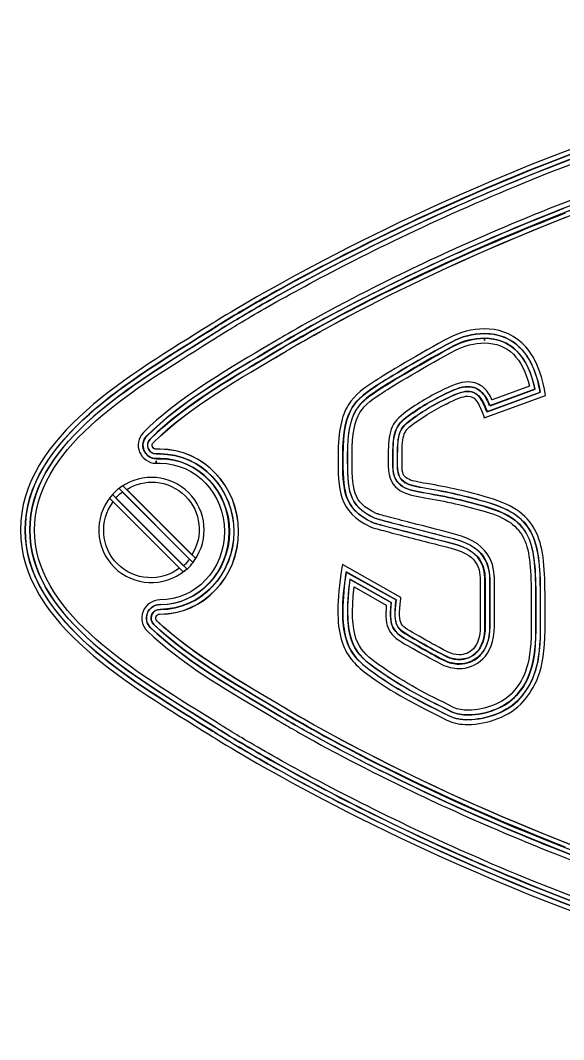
# Model space of a CAD drawing. Extents: x 0 to 134, y 0 to 57.
# Drawn here: x -0.1 to 30.4, y -0.1 to 57.1 of the extents above; entities that cross this region are included whole.
import ezdxf

# ---------------------------------------------------------------- set-up
doc = ezdxf.new("R2010")
doc.units = 0
doc.layers.get('0').update_dxf_attribs({"linetype": 'CONTINUOUS'})

msp = doc.modelspace()

# ---------------------------------------------------------------- linework, layer by layer
at = {"color": 7}
for points in [[(27.664979, 48.07444), (27.664979, 48.073911)], [(30.163014, 46.475093), (30.163544, 46.475093)], [(10.648446, 39.777272), (9.821623, 39.248622)], [(10.795715, 39.551446), (10.798308, 39.55351), (9.9596, 39.024343)], [(9.962699, 39.024863), (9.963229, 39.025393), (10.792635, 39.555076), (10.793165, 39.555605)], [(10.653613, 39.765903), (10.654645, 39.766433), (10.655174, 39.766962)], [(25.929167, 39.515273), (25.928135, 39.515273), (25.9271, 39.515273)], [(25.929167, 39.779856), (25.928638, 39.779856), (25.927616, 39.779856)], [(25.929178, 39.515273), (25.930739, 39.515273)], [(10.100159, 38.799554), (10.100688, 38.800083), (10.940947, 39.330283), (10.942508, 39.331315)], [(14.249768, 39.119948), (13.487024, 38.668813)], [(25.92918, 39.250702), (25.92918, 39.11841), (25.928648, 39.250689)], [(14.382068, 38.892572), (13.619324, 38.441437)], [(13.621378, 38.44096), (13.621908, 38.44096), (14.387752, 38.894162), (14.388784, 38.895194)], [(13.754199, 38.213544), (14.520044, 38.666746), (14.521076, 38.667778)], [(14.656922, 38.4414), (14.657452, 38.44193), (14.658483, 38.442459)], [(14.656986, 38.446604), (14.657516, 38.447133), (14.658547, 38.447662)], [(24.190253, 38.820741), (24.190253, 38.820212), (24.189724, 38.820212)], [(24.200063, 38.805777), (24.200063, 38.806307)], [(19.984838, 36.66377), (19.98587, 36.664299), (19.986399, 36.664828)], [(19.994128, 36.671002), (19.993599, 36.671002)], [(20.126406, 36.464801), (20.125877, 36.464271)], [(20.270122, 36.24263), (20.271154, 36.243159)], [(25.867695, 34.906301), (25.911103, 34.778144), (29.354822, 36.042149), (29.338285, 36.149636)], [(26.041301, 35.246837), (26.088844, 35.126947), (29.077808, 36.220421), (29.056615, 36.331008)], [(29.046827, 36.211082), (26.057841, 35.113991)], [(26.192727, 35.573924), (26.24337, 35.462303), (28.774483, 36.388344), (28.749162, 36.501516)], [(28.764132, 36.387298), (26.222686, 35.457123)], [(28.453585, 36.55318), (26.362239, 35.787852)], [(23.547917, 36.031248), (23.548446, 36.031777), (23.549478, 36.031777)], [(23.664189, 35.795616), (23.66522, 35.796145), (23.666252, 35.796674)], [(23.770138, 35.554815), (23.77117, 35.555345), (23.771699, 35.555874)], [(21.246765, 34.902118), (21.245733, 34.901589), (21.244701, 34.901059)], [(21.407996, 34.695904), (21.407466, 34.695375), (21.406434, 34.694846)], [(21.561991, 34.487156), (21.56096, 34.486124), (21.559928, 34.485595)], [(6.780981, 33.960573), (6.780452, 33.960044), (6.779923, 33.959515)], [(21.724255, 34.277879), (21.724785, 34.278408)], [(7.151494, 33.59057), (7.150964, 33.590041)], [(7.151501, 33.584885), (7.150972, 33.584885)], [(7.164396, 33.583892), (7.164925, 33.584421), (7.165455, 33.58495)], [(7.485311, 32.75805), (7.486343, 32.75805), (7.487904, 32.75805), (7.509092, 32.75805), (7.715281, 32.75805)], [(7.7152, 33.022597), (7.509011, 33.022597), (7.48989, 33.022597)], [(7.728715, 32.752935), (7.535446, 32.752935), (7.501339, 32.752935), (7.50081, 32.752935)], [(7.715236, 33.017442), (7.505947, 33.017442), (7.503354, 33.017442)], [(7.514258, 32.752895), (7.715279, 32.752895)], [(7.485823, 32.228871), (7.487887, 32.361163), (7.487887, 32.228871), (7.535429, 32.228871), (7.715263, 32.228871)], [(7.715279, 32.493519), (7.535445, 32.493519), (7.48997, 32.493519)], [(7.500834, 32.488312), (7.535457, 32.488312), (7.728727, 32.488312)], [(20.523815, 32.336875), (20.523815, 32.072808)], [(20.783217, 32.33685), (20.783217, 32.072783)], [(20.788395, 32.072833), (20.788395, 32.337416)], [(21.047811, 32.072833), (21.047811, 32.337416), (21.047811, 32.337945)], [(21.301542, 32.077484), (21.301542, 32.078013)], [(5.627563, 30.965924), (5.53713, 30.903912)], [(5.627563, 30.965924), (5.53713, 30.903912)], [(9.654682, 26.794075), (9.712559, 26.883994), (9.637112, 26.95944), (5.627563, 30.965924)], [(9.654682, 26.794075), (9.712559, 26.883994), (9.637112, 26.95944), (5.627563, 30.965924)], [(4.955228, 30.356634), (4.87668, 30.263617), (9.011311, 26.128468), (9.102779, 26.19513)], [(4.955228, 30.356634), (4.87668, 30.263617), (9.011311, 26.128468), (9.102779, 26.19513)], [(5.038969, 30.474997), (4.946468, 30.363377)], [(9.10177, 26.20859), (9.213391, 26.301091), (5.038969, 30.474997)], [(5.138188, 30.577317), (5.137659, 30.576788), (5.137129, 30.576259)], [(5.138188, 30.577317), (5.137659, 30.576788), (5.137129, 30.576259)], [(5.323189, 30.388182), (5.323719, 30.388711)], [(5.323189, 30.388182), (5.323719, 30.388711)], [(5.536096, 30.903395), (5.406905, 30.812445), (9.56169, 26.660761), (9.652124, 26.789952)], [(5.602759, 30.617108), (9.367904, 26.854547)], [(5.602759, 30.617108), (9.367904, 26.854547)], [(9.504845, 27.091741), (5.83737, 30.756118)], [(9.322428, 30.576283), (9.321899, 30.576283)], [(22.618247, 30.561248), (22.618776, 30.561248)], [(22.622894, 30.55768), (22.621875, 30.55768)], [(5.077209, 30.063136), (8.80153, 26.338816)], [(9.034074, 26.479892), (5.234306, 30.27966)], [(9.034074, 26.479892), (5.234306, 30.27966)], [(22.57847, 30.296691), (22.578999, 30.296691), (22.579528, 30.296691)], [(26.117808, 30.024866), (26.117279, 30.024866)], [(19.643233, 28.908169), (19.646334, 28.906581), (19.649951, 28.905523)], [(19.64482, 28.900419), (19.644291, 28.900419)], [(19.740887, 29.16756), (19.747605, 29.164464), (19.754839, 29.161819)], [(24.253354, 28.258621), (24.252825, 28.258621)], [(24.117944, 27.724264), (24.117415, 27.724264)], [(24.18661, 28.0022), (24.187139, 28.0022)], [(24.194391, 27.986282), (24.193862, 27.986282)], [(9.325504, 26.375999), (9.329121, 26.379624), (9.332738, 26.383249)], [(9.325504, 26.375999), (9.329121, 26.379624), (9.332738, 26.383249)], [(21.231756, 24.611247), (21.242609, 24.699099), (17.953921, 26.548082), (17.924465, 26.359979)], [(20.959396, 24.472765), (20.969215, 24.55958), (18.165252, 26.136746), (18.13838, 25.945026)], [(18.167378, 26.12436), (20.963073, 24.552881)], [(20.681929, 24.332165), (20.689682, 24.417429), (18.376128, 25.718126), (18.352358, 25.521755)], [(18.385959, 25.709386), (20.691762, 24.412306)], [(18.604049, 25.286723), (20.416858, 24.267665)], [(25.693511, 25.341952), (25.693511, 23.069224)], [(25.958142, 23.069251), (25.958142, 25.341979)], [(25.971529, 25.431835), (25.971529, 25.347083), (25.971529, 23.074355)], [(26.228358, 25.447317), (26.228358, 25.363085), (26.228358, 23.087255)], [(26.236127, 23.074438), (26.236127, 25.347166), (26.236127, 25.431917)], [(26.49301, 23.087361), (26.49301, 25.36319), (26.49301, 25.447423)], [(28.55384, 24.6221), (28.55384, 22.854766)], [(28.818381, 22.85466), (28.818381, 24.622125)], [(29.066964, 24.627281), (29.066964, 22.859947)], [(29.331541, 22.859859), (29.331541, 24.627193)], [(7.736996, 24.287263), (7.715808, 24.291396), (7.702888, 24.291396)], [(28.810645, 24.606055), (28.810645, 22.838723)], [(29.075249, 22.838743), (29.075249, 24.606075)], [(7.001615, 23.813415), (7.002144, 23.813415), (7.002144, 23.813945)], [(7.239845, 23.715755), (7.240374, 23.715755), (7.240374, 23.716284)], [(7.696677, 24.02531), (7.71528, 24.021685), (7.728715, 24.021685)], [(7.703831, 23.76218), (7.706932, 23.76218), (7.710033, 23.76218)], [(7.709034, 23.757026), (7.712135, 23.757026), (7.715236, 23.757026)], [(7.710113, 24.0268), (7.716315, 24.0268)], [(7.715279, 24.021645), (7.721481, 24.021116)], [(7.184574, 22.992768), (7.184045, 22.993297), (7.183516, 22.993826)], [(7.353547, 23.185507), (7.354076, 23.184978), (7.354605, 23.184449)], [(7.359242, 23.183464), (7.358713, 23.183993), (7.358184, 23.184522)], [(7.358712, 23.180339), (7.359241, 23.17981), (7.35977, 23.179281)], [(22.153133, 22.281639), (22.152603, 22.282169), (22.129349, 22.294577), (21.864766, 22.450642), (21.863734, 22.4517)], [(22.259612, 22.519385), (22.259083, 22.519385)], [(21.607483, 21.993383), (21.901006, 21.822851), (21.921159, 21.822851)], [(21.734075, 22.220709), (21.997625, 22.065163), (22.022946, 22.05122), (22.021914, 22.052278)], [(22.020864, 22.06976), (21.990375, 22.087329), (21.972288, 22.087329), (21.737677, 22.223237), (21.736645, 22.223766)], [(22.126826, 22.290487), (22.127356, 22.290487)], [(23.78302, 21.392803), (23.78249, 21.392803)], [(24.502404, 21.211484), (24.502934, 21.211484)], [(24.516321, 21.217104), (24.515791, 21.217104)], [(19.457222, 20.639929), (19.457222, 20.640458)], [(19.460263, 20.645607), (19.460792, 20.644548), (19.461824, 20.644019)], [(19.618956, 20.85693), (19.617924, 20.85746)], [(19.621531, 20.860024), (19.622563, 20.858966), (19.623594, 20.858437)], [(19.780201, 21.07144), (19.779169, 21.071969)], [(23.543282, 20.93505), (23.543811, 20.93505), (23.543811, 20.93452)], [(23.664173, 21.170576), (23.663141, 21.171106)], [(24.507577, 20.703526), (24.508106, 20.703526), (24.508635, 20.703526)], [(27.921782, 19.011535), (27.92284, 19.012593), (27.923899, 19.013652)], [(13.627075, 18.520677), (13.627604, 18.520677), (14.386731, 18.071092)], [(14.386721, 18.06852), (14.38569, 18.069049), (13.637932, 18.512951)], [(14.523661, 18.297446), (14.522629, 18.297975), (13.762469, 18.748592)], [(14.658468, 18.524735), (14.657939, 18.525264), (14.656907, 18.525793)], [(14.663659, 18.519593), (14.66313, 18.520122), (14.662098, 18.520652)], [(23.345825, 18.35372), (23.95354, 18.044179), (23.956133, 18.04312)], [(24.065709, 18.283937), (23.460578, 18.591928), (23.458514, 18.592986)], [(23.472972, 18.591392), (24.076036, 18.28185), (24.079653, 18.280263)], [(24.186143, 18.523248), (24.185614, 18.523248), (23.587717, 18.830207), (23.585654, 18.831266)], [(25.016589, 18.364601), (25.013996, 18.364601), (25.011932, 18.364601)], [(9.960632, 17.945529), (10.790039, 17.432898), (10.7916, 17.43184)], [(10.793106, 17.424077), (9.962666, 17.939808)], [(10.93985, 17.650928), (10.935199, 17.654024), (10.100108, 18.170271), (10.099578, 18.170271)], [(13.503036, 18.285536), (14.252345, 17.840602), (14.252345, 17.840073)], [(23.815579, 17.805462), (23.818172, 17.803875), (23.820765, 17.802287)], [(25.000545, 17.827696), (24.998481, 17.827696), (24.996417, 17.827696)], [(25.013449, 18.097384), (25.011385, 18.097384), (25.009321, 18.097384)], [(9.823173, 17.715053), (10.659814, 17.195705), (10.662915, 17.194117)], [(10.655156, 17.200305), (10.654626, 17.200834), (10.653594, 17.201892)], [(10.513053, 16.977114), (10.511492, 16.978701)]]:
    msp.add_lwpolyline(points, dxfattribs=at)
for points in [[(25.929167, 39.515273)], [(25.929167, 39.250689)], [(25.929167, 38.986106)], [(7.465694, 31.164878)], [(7.488419, 31.427911)], [(5.602784, 30.617132)], [(5.602784, 30.617132)], [(5.077209, 30.063136)]]:
    msp.add_lwpolyline(points, close=True, dxfattribs=at)
for points in [[(67.008314, 57.099212), (36.837406, 57.095072), (10.511503, 39.989146), (10.511503, 39.989146)], [(10.655174, 39.766962), (10.655174, 39.766962), (36.940453, 56.833004), (67.013492, 56.835171)], [(67.005729, 56.835146), (51.472153, 56.835146), (36.98525, 52.196408), (27.56421, 48.31887)], [(67.005721, 56.570563), (51.511809, 56.570563), (37.054121, 51.939612), (27.651535, 48.062038)], [(27.664979, 48.073911), (37.066397, 51.943386), (51.524847, 56.570563), (67.005729, 56.570563)], [(27.75231, 47.817608), (37.135141, 51.687035), (51.564559, 56.305979), (67.005729, 56.305979)], [(67.005721, 54.321604), (52.449754, 54.321604), (38.884048, 50.188759), (30.066374, 46.721551)], [(30.163544, 46.475093), (38.961817, 49.934638), (52.499863, 54.057021), (67.005729, 54.057021)], [(67.005721, 53.797605), (38.986346, 53.797605), (14.519519, 38.672947), (14.519519, 38.672947)], [(67.005729, 53.792438), (38.97843, 53.792438), (14.519527, 38.667779), (14.519527, 38.667779)], [(14.658483, 38.442459), (14.658537, 38.44247), (39.073653, 53.527854), (67.005729, 53.527854)], [(14.658547, 38.447662), (14.658547, 38.447662), (39.081615, 53.533047), (67.00574, 53.533047)], [(27.56421, 48.31887), (22.456478, 46.209299), (18.246075, 44.086017), (15.303459, 42.484084)], [(27.651535, 48.062038), (22.557042, 45.957762), (18.360399, 43.842022), (15.429024, 42.246372)], [(15.430091, 42.251565), (18.36583, 43.849742), (22.56773, 45.969199), (27.664979, 48.07444)], [(15.555663, 42.013839), (18.480156, 43.605746), (22.668283, 45.717655), (27.75231, 47.817608)], [(30.066374, 46.721551), (25.290826, 44.84497), (21.352095, 42.954081), (18.599374, 41.527553)], [(18.720819, 41.292463), (21.466801, 42.715498), (25.397688, 44.602528), (30.163014, 46.475093)], [(30.378508, 46.531899), (25.551615, 44.646267), (21.584135, 42.756191), (18.807637, 41.327565)], [(18.929077, 41.092438), (21.698825, 42.51759), (25.658303, 44.404215), (30.475142, 46.285919)], [(15.303459, 42.484084), (13.83215, 41.683117), (12.677768, 41.012359), (11.886613, 40.538983)], [(12.022547, 40.312148), (12.810871, 40.783831), (13.962209, 41.452463), (15.430091, 42.251565)], [(15.429024, 42.246372), (13.963337, 41.448547), (12.813924, 40.780646), (12.026648, 40.30954)], [(12.162588, 40.082691), (12.947019, 40.552095), (14.093404, 41.21788), (15.555663, 42.013839)], [(18.599374, 41.527553), (15.846652, 40.101025), (14.292301, 39.146278), (14.249768, 39.119948)], [(18.807637, 41.327565), (16.03114, 39.898939), (14.456536, 38.93871), (14.382068, 38.892572)], [(14.388784, 38.895194), (14.401812, 38.903258), (15.974838, 39.869429), (18.720819, 41.292463)], [(14.521076, 38.667778), (14.568317, 38.697047), (16.159329, 39.667285), (18.929077, 41.092438)], [(11.886613, 40.538983), (11.095458, 40.065607), (10.676544, 39.795644), (10.648446, 39.777272)], [(10.793165, 39.555605), (10.799462, 39.559722), (11.234222, 39.840466), (12.022547, 40.312148)], [(12.026648, 40.30954), (11.63301, 40.073986), (11.330181, 39.887607), (11.123344, 39.758669)], [(11.262901, 39.533887), (11.468411, 39.661997), (11.770372, 39.847988), (12.162588, 40.082691)], [(10.511503, 39.989146), (8.341846, 38.633483), (5.69057, 37.071231), (3.574459, 35.194089)], [(3.750159, 34.996169), (5.839122, 36.849228), (8.479085, 38.407154), (10.653613, 39.765903)], [(11.123344, 39.758669), (10.916507, 39.62973), (10.817853, 39.566205), (10.795715, 39.551446)], [(10.942508, 39.331315), (10.936245, 39.32714), (11.057392, 39.405776), (11.262901, 39.533887)], [(25.927616, 39.779856), (25.235964, 39.771789), (24.556153, 39.597891), (23.945825, 39.272394)], [(24.070388, 39.038843), (24.642847, 39.34413), (25.280421, 39.507458), (25.929167, 39.515273)], [(25.9271, 39.515273), (25.280991, 39.505708), (24.646698, 39.343013), (24.07605, 39.03985)], [(28.027254, 38.990806), (27.40928, 39.559977), (26.657961, 39.779856), (25.929167, 39.779856)], [(27.964177, 38.682286), (27.43359, 39.227379), (26.73921, 39.515273), (25.929167, 39.515273)], [(25.930739, 39.515273), (26.606374, 39.514982), (27.283622, 39.315747), (27.847933, 38.795937)], [(9.821623, 39.248622), (7.677556, 37.919328), (5.26453, 36.424601), (3.380156, 34.666473)], [(3.560506, 34.473203), (5.417556, 36.205837), (7.818249, 37.695331), (9.962699, 39.024863)], [(9.9596, 39.024343), (7.843136, 37.713462), (5.461976, 36.2382), (3.602364, 34.513511)], [(23.945825, 39.272394), (22.413471, 38.462368), (20.253591, 37.16418), (19.840133, 36.884942)], [(19.986399, 36.664828), (20.357276, 36.91542), (22.550076, 38.235212), (24.070388, 39.038843)], [(24.07605, 39.03985), (22.534924, 38.224116), (20.362896, 36.910426), (19.994128, 36.671002)], [(25.928648, 39.250689), (25.323144, 39.248361), (24.72687, 39.101247), (24.190253, 38.820741)], [(24.200063, 38.806307), (24.733046, 39.089419), (25.325742, 39.24142), (25.929167, 39.250689)], [(24.313245, 38.586131), (24.81219, 38.846944), (25.366175, 38.983864), (25.929167, 38.986106)], [(25.929163, 39.250689), (26.677516, 39.250689), (27.291106, 38.994431), (27.774529, 38.497764)], [(25.929178, 38.986106), (25.929361, 38.986106), (25.929521, 38.986106), (25.929707, 38.986106)], [(27.738372, 38.540668), (27.262651, 39.008728), (26.647534, 39.250702), (25.92918, 39.250702)], [(25.929707, 38.986106), (26.589577, 38.985987), (27.125152, 38.773376), (27.552864, 38.352553)], [(29.338285, 36.149636), (29.124653, 37.510704), (28.645204, 38.421586), (28.027254, 38.990806)], [(3.782198, 34.319724), (5.614572, 36.019151), (7.983523, 37.488563), (10.100159, 38.799554)], [(13.487024, 38.668813), (11.23533, 37.345837), (8.676472, 35.834706), (6.780981, 33.960573)], [(6.968038, 33.773544), (8.829375, 35.613542), (11.370423, 37.118424), (13.621378, 38.44096)], [(13.619324, 38.441437), (11.383667, 37.118563), (8.848751, 35.623626), (6.979419, 33.772988)], [(14.519519, 38.672947), (12.175677, 37.277801), (9.221172, 35.636213), (7.151494, 33.59057)], [(14.519527, 38.667779), (12.175649, 37.272611), (9.223738, 35.630418), (7.151501, 33.584885)], [(7.337444, 33.401902), (9.368362, 35.409193), (12.307412, 37.047985), (14.656986, 38.446604)], [(7.337473, 33.397264), (9.371011, 35.404389), (12.30758, 37.042919), (14.656922, 38.4414)], [(24.189724, 38.820212), (22.656527, 38.00977), (20.49533, 36.704326), (20.126406, 36.464801)], [(20.137779, 36.449332), (20.478094, 36.670283), (22.672022, 37.996969), (24.200063, 38.805777)], [(20.271154, 36.243159), (20.612066, 36.464437), (22.793544, 37.782791), (24.313245, 38.586131)], [(27.552864, 38.352553), (27.959774, 37.952196), (28.260304, 37.342497), (28.453585, 36.55318)], [(28.749162, 36.501516), (28.550889, 37.386332), (28.214093, 38.072608), (27.738372, 38.540668)], [(27.774529, 38.497764), (28.238058, 38.021535), (28.571817, 37.304499), (28.764132, 36.387298)], [(27.847933, 38.795937), (28.39501, 38.292002), (28.831231, 37.460603), (29.046827, 36.211082)], [(29.056615, 36.331008), (28.862691, 37.342374), (28.49477, 38.137156), (27.964177, 38.682286)], [(7.165455, 33.58495), (9.000289, 35.401372), (11.518398, 36.890584), (13.754199, 38.213544)], [(19.838572, 36.883884), (19.193348, 36.460782), (18.654633, 36.104953), (18.281044, 35.498956)], [(19.993599, 36.671002), (19.363876, 36.258242), (18.853114, 35.926004), (18.504284, 35.35532)], [(18.506375, 35.359973), (18.844855, 35.90902), (19.339636, 36.240686), (19.984838, 36.66377)], [(19.839101, 36.884413), (19.839039, 36.884372), (19.838651, 36.883937), (19.838572, 36.883884)], [(19.840133, 36.884942), (19.839789, 36.884718), (19.839445, 36.884651), (19.839101, 36.884413)], [(25.010876, 36.795542), (24.548407, 36.795542), (24.077172, 36.595459), (23.430095, 36.267926)], [(25.901778, 36.462229), (25.672445, 36.666848), (25.375554, 36.795542), (25.010876, 36.795542)], [(20.125877, 36.464271), (19.517353, 36.064762), (19.036871, 35.752678), (18.713043, 35.215769)], [(18.730113, 35.217366), (19.042676, 35.72872), (19.508286, 36.036722), (20.137779, 36.449332)], [(18.939971, 35.078877), (19.22716, 35.555039), (19.66213, 35.843467), (20.270122, 36.24263)], [(23.430095, 36.267926), (22.657119, 35.889366), (21.925337, 35.431593), (21.246765, 34.902118)], [(25.008289, 36.533543), (24.596204, 36.533543), (24.159624, 36.344141), (23.54843, 36.033315)], [(23.549478, 36.031777), (24.188275, 36.355119), (24.62669, 36.530971), (25.010887, 36.530971)], [(24.995374, 36.263792), (24.630462, 36.263792), (24.220093, 36.079563), (23.653853, 35.792503)], [(23.666252, 35.796674), (24.270886, 36.104249), (24.68008, 36.268997), (25.008289, 36.268997)], [(25.653214, 35.941331), (25.476387, 36.154042), (25.2501, 36.263792), (24.995374, 36.263792)], [(25.800489, 36.191962), (25.59715, 36.405193), (25.331031, 36.533543), (25.008289, 36.533543)], [(25.008289, 36.268997), (25.264986, 36.268997), (25.444999, 36.180802), (25.608769, 36.009064)], [(25.010887, 36.530971), (25.315606, 36.530971), (25.537525, 36.43262), (25.725572, 36.264838)], [(25.725572, 36.264838), (25.913619, 36.097056), (26.06462, 35.854479), (26.192727, 35.573924)], [(26.222686, 35.457123), (26.101728, 35.742248), (25.976683, 36.007196), (25.800489, 36.191962)], [(26.362239, 35.787852), (26.236693, 36.040585), (26.100518, 36.284907), (25.901778, 36.462229)], [(18.281044, 35.498956), (17.907133, 34.892435), (17.709804, 34.052807), (17.708469, 32.681557)], [(23.546366, 36.032256), (22.788301, 35.663573), (22.071485, 35.215885), (21.407996, 34.695904)], [(21.411096, 34.694895), (22.075313, 35.213005), (22.791323, 35.660851), (23.547917, 36.031248)], [(23.653853, 35.792503), (22.913792, 35.429902), (22.212919, 34.992589), (21.561991, 34.487156)], [(21.572327, 34.488719), (22.22136, 34.997242), (22.922634, 35.43514), (23.664189, 35.795616)], [(21.724785, 34.278408), (22.361285, 34.772577), (23.046512, 35.200268), (23.770138, 35.554815)], [(23.547398, 36.032786), (23.547001, 36.032583), (23.546763, 36.032468), (23.546366, 36.032256)], [(23.54843, 36.033315), (23.548086, 36.033146), (23.547742, 36.032971), (23.547398, 36.032786)], [(23.771699, 35.555874), (24.331715, 35.839826), (24.725669, 35.999258), (24.995397, 35.999258)], [(24.995397, 35.999258), (25.182525, 35.999258), (25.310283, 35.940026), (25.449633, 35.772398)], [(25.449633, 35.772398), (25.588982, 35.60477), (25.725789, 35.321604), (25.867695, 34.906301)], [(25.608769, 36.009064), (25.77254, 35.837326), (25.911952, 35.575384), (26.041301, 35.246837)], [(26.057841, 35.113991), (25.930813, 35.460711), (25.807238, 35.756051), (25.653214, 35.941331)], [(3.574459, 35.194089), (1.45787, 33.316524), (-0.132292, 31.112775), (-0.132292, 28.482354)], [(0.132292, 28.482354), (0.132292, 31.006018), (1.661196, 33.143109), (3.750159, 34.996169)], [(17.973075, 32.681584), (17.974451, 34.027217), (18.167949, 34.811012), (18.506375, 35.359973)], [(18.504284, 35.35532), (18.155455, 34.784635), (17.981319, 33.994997), (17.981319, 32.686749)], [(18.713043, 35.215769), (18.389216, 34.67886), (18.235036, 33.938296), (18.235036, 32.702227)], [(18.245905, 32.686771), (18.245905, 33.97144), (18.417484, 34.705905), (18.730113, 35.217366)], [(18.499688, 32.702277), (18.499688, 33.91625), (18.652611, 34.602431), (18.939971, 35.078877)], [(3.380156, 34.666473), (1.495335, 32.90793), (0.132292, 30.875487), (0.132292, 28.482354)], [(3.602364, 34.513511), (1.742477, 32.788568), (0.396875, 30.803644), (0.396875, 28.482354)], [(0.396875, 28.482354), (0.396875, 30.774992), (1.703456, 32.74057), (3.560506, 34.473203)], [(21.244701, 34.901059), (20.885217, 34.610653), (20.697042, 34.25781), (20.608564, 33.839109)], [(21.406434, 34.694846), (21.09492, 34.444777), (20.931426, 34.131275), (20.855564, 33.749167)], [(20.86746, 33.784356), (20.946993, 34.160729), (21.095893, 34.44026), (21.411096, 34.694895)], [(21.559928, 34.485595), (21.278669, 34.258256), (21.141372, 33.959513), (21.083988, 33.576606)], [(21.11499, 33.697552), (21.182664, 34.038418), (21.307049, 34.275766), (21.572327, 34.488719)], [(0.661458, 28.482354), (0.661458, 30.701315), (1.949824, 32.620298), (3.782198, 34.319724)], [(6.779923, 33.959515), (6.468769, 33.645371), (6.418118, 33.211367), (6.560815, 32.86139)], [(6.805774, 32.961191), (6.699195, 33.222583), (6.731325, 33.534557), (6.968038, 33.773544)], [(6.979419, 33.772988), (6.743452, 33.542963), (6.702709, 33.216875), (6.80837, 32.955983)], [(20.608564, 33.839109), (20.520087, 33.420408), (20.522492, 32.934892), (20.523815, 32.336875)], [(20.788395, 32.337416), (20.787072, 32.935316), (20.787919, 33.407984), (20.86746, 33.784356)], [(21.345467, 33.537355), (21.397038, 33.881471), (21.496625, 34.092944), (21.724255, 34.277879)], [(7.150972, 33.584885), (6.997565, 33.432659), (6.973601, 33.213853), (7.047619, 33.04435)], [(7.150964, 33.590041), (7.002338, 33.442262), (6.975108, 33.231065), (7.042444, 33.063458)], [(7.053292, 33.055242), (6.983861, 33.226675), (7.00471, 33.428528), (7.164396, 33.583892)], [(7.290447, 33.15025), (7.255588, 33.230077), (7.261073, 33.321452), (7.337473, 33.397264)], [(7.287835, 33.162124), (7.256289, 33.240646), (7.264398, 33.32894), (7.337444, 33.401902)], [(20.855564, 33.749167), (20.779701, 33.367059), (20.781894, 32.913698), (20.783217, 32.33685)], [(21.083988, 33.576606), (21.026604, 33.1937), (21.036962, 32.718332), (21.036962, 32.07799)], [(21.047811, 32.337945), (21.046488, 32.914681), (21.047308, 33.356687), (21.11499, 33.697552)], [(21.301542, 32.078013), (21.301542, 32.7209), (21.293711, 33.191996), (21.345467, 33.537355)], [(6.560815, 32.86139), (6.703512, 32.511414), (7.043721, 32.235887), (7.485823, 32.228871)], [(7.48997, 32.493519), (7.153637, 32.498856), (6.912352, 32.699798), (6.805774, 32.961191)], [(6.80837, 32.955983), (6.914113, 32.694889), (7.170934, 32.488992), (7.500834, 32.488312)], [(7.042444, 33.063458), (7.10978, 32.89585), (7.275755, 32.76193), (7.485311, 32.75805)], [(7.047619, 33.04435), (7.121638, 32.874847), (7.29833, 32.74384), (7.514258, 32.752895)], [(7.50081, 32.752935), (7.278315, 32.753623), (7.122664, 32.883952), (7.053292, 33.055242)], [(7.48989, 33.022597), (7.386305, 33.024502), (7.319446, 33.083439), (7.287835, 33.162124)], [(7.503354, 33.017442), (7.395818, 33.012934), (7.325306, 33.070424), (7.290447, 33.15025)], [(12.118032, 28.392389), (12.118032, 30.944639), (10.150526, 33.022597), (7.7152, 33.022597)], [(12.123236, 28.387234), (12.123236, 30.939672), (10.150562, 33.017442), (7.715236, 33.017442)], [(7.715279, 32.752895), (10.00012, 32.752895), (11.858695, 30.803707), (11.858695, 28.38727)], [(7.715281, 32.75805), (10.000122, 32.75805), (11.853529, 30.80905), (11.853529, 28.392425)], [(11.871615, 28.38731), (11.871615, 30.78893), (10.016378, 32.752935), (7.728715, 32.752935)], [(17.708469, 32.681557), (17.708469, 31.688046), (17.704768, 30.911385), (17.934295, 30.257932)], [(18.183915, 30.345808), (17.976878, 30.935236), (17.973075, 31.688073), (17.973075, 32.681584)], [(17.981319, 32.686749), (17.981319, 31.693239), (17.97716, 30.959404), (18.186991, 30.356143)], [(18.235036, 32.702227), (18.235036, 31.714068), (18.229898, 31.024876), (18.420038, 30.471355)], [(18.436591, 30.44298), (18.249546, 30.980734), (18.245905, 31.693261), (18.245905, 32.686771)], [(18.67022, 30.557189), (18.503173, 31.043481), (18.499688, 31.714), (18.499688, 32.702277)], [(7.715263, 32.228871), (9.705661, 32.228871), (11.329513, 30.512798), (11.329513, 28.392413)], [(11.594112, 28.392477), (11.594112, 30.6483), (9.857673, 32.493519), (7.715279, 32.493519)], [(7.728727, 32.488312), (9.864898, 32.488312), (11.607044, 30.652899), (11.607044, 28.38727)], [(20.523815, 32.072808), (20.523815, 31.379865), (20.788882, 30.950483), (21.183206, 30.704933)], [(20.783217, 32.072783), (20.783217, 31.498522), (20.992349, 31.132911), (21.332537, 30.924016)], [(21.323246, 30.92975), (20.995258, 31.133992), (20.788395, 31.44286), (20.788395, 32.072833)], [(21.036962, 32.07799), (21.035692, 31.627795), (21.173192, 31.325534), (21.454508, 31.151948)], [(21.471041, 31.149892), (21.199381, 31.316706), (21.047811, 31.557011), (21.047811, 32.072833)], [(21.593514, 31.377268), (21.386136, 31.505231), (21.300291, 31.673404), (21.301542, 32.077484)], [(7.488432, 31.427911), (6.815509, 31.485998), (6.122935, 31.314832), (5.536096, 30.903395)], [(5.83737, 30.756118), (6.340188, 31.063812), (6.906627, 31.213137), (7.465694, 31.164878)], [(7.465693, 31.164878), (8.078107, 31.112014), (8.672521, 30.84995), (9.135359, 30.388698)], [(9.321899, 30.576283), (8.814247, 31.082197), (8.161342, 31.369824), (7.488419, 31.427911)], [(22.621875, 30.55768), (22.121928, 30.642332), (21.651007, 30.725651), (21.323246, 30.92975)], [(21.332537, 30.924016), (21.672726, 30.715122), (22.116872, 30.645913), (22.618247, 30.561248)], [(21.454508, 31.151948), (21.735948, 30.978286), (22.123239, 30.917169), (22.652884, 30.828454)], [(22.662183, 30.822263), (22.160786, 30.906932), (21.742701, 30.983078), (21.471041, 31.149892)], [(22.696806, 31.08943), (22.168118, 31.177986), (21.800891, 31.249306), (21.593514, 31.377268)], [(26.180827, 30.291965), (25.036376, 30.626927), (23.872997, 30.893254), (22.696806, 31.08943)], [(4.946468, 30.363377), (3.97308, 29.18932), (4.056128, 27.463673), (5.137671, 26.388425)], [(5.137129, 30.576259), (5.058511, 30.497641), (5.006365, 30.417068), (4.955228, 30.356634)], [(5.137129, 30.576259), (5.058511, 30.497641), (5.006365, 30.417068), (4.955228, 30.356634)], [(5.53713, 30.903912), (5.394822, 30.806839), (5.261336, 30.69777), (5.138188, 30.577317)], [(5.53713, 30.903912), (5.394822, 30.806839), (5.261336, 30.69777), (5.138188, 30.577317)], [(5.234306, 30.27966), (5.263253, 30.316935), (5.294624, 30.359472), (5.323189, 30.388182)], [(5.234306, 30.27966), (5.263253, 30.316935), (5.294624, 30.359472), (5.323189, 30.388182)], [(5.323719, 30.388711), (5.323867, 30.388859), (5.324089, 30.388975), (5.324248, 30.38924)], [(5.323719, 30.388711), (5.323867, 30.388859), (5.324089, 30.388975), (5.324248, 30.38924)], [(5.324248, 30.38924), (5.410225, 30.473243), (5.506368, 30.545485), (5.602784, 30.617132)], [(5.324248, 30.38924), (5.410225, 30.473243), (5.506368, 30.545485), (5.602784, 30.617132)], [(9.135359, 30.388698), (10.017952, 29.503968), (10.148731, 28.145655), (9.504845, 27.091741)], [(9.652124, 26.789952), (10.474274, 27.964278), (10.335129, 29.561684), (9.322428, 30.576283)], [(19.644291, 28.900419), (18.79095, 29.311573), (18.390951, 29.756383), (18.183915, 30.345808)], [(18.186991, 30.356143), (18.396821, 29.75288), (18.831138, 29.300681), (19.643233, 28.908169)], [(18.420038, 30.471355), (18.610178, 29.917836), (19.007189, 29.523578), (19.740887, 29.16756)], [(19.755373, 29.148485), (18.982792, 29.522638), (18.623306, 29.906172), (18.436591, 30.44298)], [(19.85206, 29.408939), (19.156018, 29.747691), (18.836775, 30.072329), (18.67022, 30.557189)], [(21.183206, 30.704933), (21.57753, 30.459383), (22.078681, 30.38131), (22.57847, 30.296691)], [(22.618776, 30.561248), (23.775059, 30.36764), (24.918145, 30.103771), (26.04234, 29.771116)], [(26.045941, 29.776333), (24.922232, 30.107202), (23.778866, 30.368145), (22.622894, 30.55768)], [(22.652884, 30.828454), (23.818521, 30.634038), (24.971713, 30.370161), (26.105904, 30.03832)], [(26.117279, 30.024866), (24.982771, 30.360601), (23.829063, 30.62688), (22.662183, 30.822263)], [(5.324223, 26.576012), (4.374944, 27.519765), (4.292067, 28.998347), (5.077209, 30.063136)], [(17.934295, 30.257932), (18.163821, 29.604479), (18.636637, 29.092384), (19.529546, 28.662163)], [(22.579528, 30.296691), (23.725055, 30.10891), (24.857505, 29.849939), (25.971053, 29.522059)], [(26.04234, 29.771116), (27.332648, 29.388851), (28.002012, 28.90052), (28.372947, 28.115401)], [(28.388952, 28.096848), (28.009034, 28.908722), (27.292336, 29.408721), (26.045941, 29.776333)], [(26.105904, 30.03832), (27.496004, 29.627549), (28.214617, 29.065296), (28.609111, 28.218278)], [(28.612228, 28.228078), (28.20595, 29.088006), (27.44423, 29.631902), (26.117808, 30.024866)], [(28.848882, 28.330326), (28.420522, 29.250062), (27.611185, 29.869298), (26.180827, 30.291965)], [(20.523853, 29.220837), (20.178074, 29.312705), (19.924277, 29.384053), (19.85206, 29.408939)], [(21.789409, 28.891142), (21.321413, 29.011652), (20.874417, 29.127695), (20.523853, 29.220837)], [(25.971053, 29.522059), (27.182637, 29.164713), (27.804834, 28.720623), (28.149213, 27.984685)], [(19.529546, 28.662163), (19.582169, 28.636631), (19.635885, 28.62274), (19.737286, 28.592917)], [(19.812251, 28.846677), (19.713881, 28.875609), (19.637177, 28.904128), (19.64482, 28.900419)], [(19.649951, 28.905523), (19.698147, 28.885362), (19.765995, 28.865806), (19.877844, 28.833694)], [(19.754839, 29.161819), (19.856256, 29.126166), (20.104266, 29.058406), (20.456088, 28.964932)], [(19.951227, 29.088025), (19.843729, 29.118886), (19.766446, 29.144109), (19.755373, 29.148485)], [(20.204476, 28.736605), (20.044361, 28.780234), (19.910622, 28.817744), (19.812251, 28.846677)], [(19.877844, 28.833694), (19.989693, 28.801581), (20.136892, 28.760624), (20.310376, 28.713803)], [(20.379625, 28.969685), (20.206918, 29.016297), (20.060698, 29.056595), (19.951227, 29.088025)], [(21.413704, 28.416729), (20.950117, 28.537212), (20.524704, 28.649345), (20.204476, 28.736605)], [(20.310376, 28.713803), (20.657344, 28.620164), (21.109301, 28.501663), (21.586784, 28.377907)], [(21.652932, 28.634305), (21.175931, 28.757936), (20.725038, 28.876464), (20.379625, 28.969685)], [(20.456088, 28.964932), (20.80791, 28.871457), (21.254896, 28.755826), (21.723194, 28.635237)], [(24.193862, 27.986282), (23.665299, 28.118423), (22.606934, 28.387043), (21.652932, 28.634305)], [(21.723194, 28.635237), (22.65979, 28.394059), (23.681067, 28.134195), (24.18661, 28.0022)], [(24.252825, 28.258621), (23.744912, 28.391233), (22.725218, 28.650165), (21.789409, 28.891142)], [(-0.132292, 28.482354), (-0.132292, 25.851935), (1.457862, 23.648376), (3.574459, 21.771136)], [(0.132292, 28.482354), (0.132292, 26.089221), (1.495335, 24.056779), (3.380156, 22.298237)], [(3.750159, 21.969058), (1.661203, 23.821782), (0.132292, 25.958692), (0.132292, 28.482354)], [(3.560506, 22.491507), (1.703456, 24.224139), (0.396875, 26.189718), (0.396875, 28.482354)], [(0.396875, 28.482354), (0.396875, 26.161066), (1.742466, 24.176704), (3.602364, 22.452748)], [(3.782198, 22.647053), (1.949836, 24.345482), (0.661458, 26.263394), (0.661458, 28.482354)], [(11.329513, 28.392413), (11.329513, 26.271708), (9.714005, 24.555954), (7.704411, 24.555954)], [(7.704427, 24.291436), (9.864667, 24.291436), (11.594112, 26.136973), (11.594112, 28.392477)], [(7.710033, 23.76218), (10.145358, 23.76218), (12.118032, 25.839951), (12.118032, 28.392389)], [(11.853529, 28.392425), (11.853529, 25.975988), (9.994954, 24.0268), (7.710113, 24.0268)], [(7.715236, 23.757026), (10.150562, 23.757026), (12.123236, 25.834796), (12.123236, 28.387234)], [(11.858695, 28.38727), (11.858695, 25.970833), (10.00012, 24.021645), (7.715279, 24.021645)], [(7.728715, 24.021685), (10.016378, 24.021685), (11.871615, 25.98569), (11.871615, 28.38731)], [(11.607044, 28.38727), (11.607044, 26.124649), (9.869283, 24.292129), (7.736996, 24.287263)], [(19.737286, 28.592917), (19.838686, 28.563093), (19.973613, 28.525186), (20.134677, 28.481297)], [(20.134677, 28.481297), (20.456807, 28.393519), (20.883415, 28.28152), (21.347523, 28.160902)], [(21.347523, 28.160902), (22.27574, 27.919666), (23.355088, 27.645192), (24.052268, 27.467921)], [(24.117415, 27.724264), (23.42024, 27.901535), (22.340878, 28.175762), (21.413704, 28.416729)], [(21.586784, 28.377907), (22.54175, 28.130397), (23.60001, 27.86181), (24.129781, 27.729368)], [(26.209823, 26.943457), (25.924088, 27.480667), (25.348382, 27.978324), (24.253354, 28.258621)], [(28.372947, 28.115401), (28.743882, 27.330284), (28.810645, 26.216653), (28.810645, 24.606055)], [(28.818381, 24.622125), (28.818381, 26.194189), (28.768867, 27.284974), (28.388952, 28.096848)], [(28.609111, 28.218278), (29.003605, 27.371257), (29.066964, 26.211511), (29.066964, 24.627281)], [(29.075249, 24.606075), (29.075249, 26.223397), (29.018509, 27.368148), (28.612228, 28.228078)], [(29.331541, 24.627193), (29.331541, 26.217964), (29.277243, 27.410592), (28.848882, 28.330326)], [(25.752986, 26.65146), (25.524936, 27.096357), (25.046737, 27.48698), (24.117944, 27.724264)], [(24.129781, 27.729368), (25.075921, 27.486761), (25.520955, 27.096942), (25.744669, 26.683954)], [(24.187139, 28.0022), (25.23225, 27.734786), (25.726838, 27.288108), (25.976177, 26.819327)], [(25.977228, 26.810127), (25.715543, 27.293211), (25.189334, 27.731448), (24.194391, 27.986282)], [(28.149213, 27.984685), (28.493595, 27.248749), (28.55384, 26.187995), (28.55384, 24.6221)], [(24.052268, 27.467921), (24.935871, 27.242184), (25.327965, 26.899869), (25.517295, 26.530511)], [(26.49301, 25.447423), (26.49301, 25.844298), (26.495656, 26.406159), (26.209823, 26.943457)], [(5.137671, 26.388425), (6.213905, 25.315815), (7.932833, 25.237765), (9.10177, 26.20859)], [(8.80153, 26.338816), (7.74135, 25.55548), (6.268714, 25.634421), (5.324223, 26.576012)], [(9.143628, 26.568776), (9.108647, 26.537325), (9.070776, 26.509295), (9.034074, 26.479892)], [(9.143628, 26.568776), (9.108647, 26.537325), (9.070776, 26.509295), (9.034074, 26.479892)], [(9.102779, 26.19513), (9.180005, 26.251447), (9.254572, 26.311936), (9.325504, 26.375999)], [(9.102779, 26.19513), (9.180005, 26.251447), (9.254572, 26.311936), (9.325504, 26.375999)], [(9.367904, 26.854547), (9.298078, 26.755357), (9.22684, 26.657152), (9.143628, 26.568776)], [(9.367904, 26.854547), (9.298078, 26.755357), (9.22684, 26.657152), (9.143628, 26.568776)], [(9.332738, 26.383249), (9.452495, 26.509966), (9.560248, 26.647512), (9.654682, 26.794075)], [(9.332738, 26.383249), (9.452495, 26.509966), (9.560248, 26.647512), (9.654682, 26.794075)], [(17.924465, 26.359979), (17.628056, 24.468541), (17.631929, 23.240642), (17.883641, 22.349888)], [(25.517295, 26.530511), (25.706625, 26.161152), (25.693511, 25.740176), (25.693511, 25.341952)], [(25.744669, 26.683954), (25.968494, 26.270762), (25.971529, 25.816803), (25.971529, 25.431835)], [(25.958142, 25.341979), (25.958142, 25.732213), (25.981036, 26.206564), (25.752986, 26.65146)], [(25.976177, 26.819327), (26.225516, 26.350544), (26.228358, 25.844192), (26.228358, 25.447317)], [(26.236127, 25.431917), (26.236127, 25.816886), (26.238913, 26.327043), (25.977228, 26.810127)], [(18.13838, 25.945026), (17.888266, 24.164957), (17.937675, 23.050709), (18.195224, 22.26773)], [(18.13844, 22.422262), (17.913715, 23.21751), (17.91013, 24.38219), (18.167378, 26.12436)], [(18.352358, 25.521755), (18.165957, 23.974628), (18.224743, 23.003017), (18.464495, 22.313166)], [(18.446938, 22.350416), (18.220596, 23.038518), (18.176328, 24.089218), (18.385959, 25.709386)], [(18.71412, 22.400077), (18.507281, 22.995222), (18.45508, 23.901653), (18.604049, 25.286723)], [(21.277231, 23.199449), (21.144318, 23.420336), (21.131842, 23.788276), (21.231756, 24.611247)], [(7.704411, 24.555954), (7.286829, 24.55569), (6.911042, 24.30001), (6.756665, 23.912067)], [(7.702888, 24.291396), (7.391172, 24.293512), (7.109312, 24.103161), (6.994405, 23.813389)], [(7.002144, 23.813945), (7.116592, 24.102171), (7.394347, 24.290967), (7.704427, 24.291436)], [(20.416858, 24.267665), (20.365093, 23.627677), (20.395263, 23.189313), (20.579122, 22.852763)], [(20.811637, 22.979276), (20.657997, 23.26051), (20.619289, 23.65226), (20.681929, 24.332165)], [(20.691762, 24.412306), (20.626065, 23.769607), (20.628037, 23.349115), (20.783746, 23.028411)], [(20.963073, 24.552881), (20.87482, 23.792852), (20.867368, 23.367243), (21.050406, 23.063049)], [(21.021925, 23.144162), (20.897626, 23.400173), (20.883373, 23.780689), (20.959396, 24.472765)], [(6.756665, 23.912067), (6.601155, 23.527035), (6.698987, 23.085141), (7.002129, 22.801539)], [(6.994405, 23.813389), (6.880145, 23.528078), (6.953316, 23.20108), (7.177856, 22.991217)], [(7.183516, 22.993826), (6.958788, 23.20326), (6.886574, 23.528581), (7.001615, 23.813415)], [(7.358184, 23.184522), (7.212507, 23.320505), (7.165624, 23.530809), (7.239845, 23.715755)], [(7.243992, 23.73121), (7.169863, 23.559231), (7.195733, 23.337796), (7.353547, 23.185507)], [(7.249158, 23.726042), (7.175029, 23.554063), (7.200899, 23.332628), (7.358712, 23.180339)], [(7.240374, 23.716284), (7.314727, 23.903787), (7.495332, 24.024622), (7.696677, 24.02531)], [(7.716315, 24.0268), (7.497242, 24.03696), (7.318122, 23.903192), (7.243992, 23.73121)], [(7.721481, 24.021116), (7.502407, 24.031276), (7.323287, 23.898021), (7.249158, 23.726042)], [(7.536399, 23.376675), (7.458159, 23.452925), (7.451783, 23.545571), (7.48679, 23.626788)], [(7.542636, 23.370485), (7.46342, 23.446929), (7.456834, 23.540062), (7.491993, 23.621633)], [(7.48679, 23.626788), (7.52195, 23.708359), (7.593864, 23.767282), (7.703831, 23.76218)], [(7.491993, 23.621633), (7.527153, 23.703204), (7.599068, 23.762127), (7.709034, 23.757026)], [(7.177856, 22.991217), (7.17797, 22.991109), (7.177742, 22.990688), (7.177856, 22.990688)], [(7.177856, 22.990688), (9.030228, 21.229402), (11.476948, 19.798059), (13.627075, 18.520677)], [(13.637932, 18.512951), (11.473333, 19.796345), (9.020415, 21.240851), (7.184574, 22.992768)], [(7.354605, 23.184449), (9.415416, 21.230414), (12.254109, 19.648898), (14.521609, 18.298441)], [(13.762469, 18.748592), (11.610872, 20.026847), (9.179163, 21.452702), (7.359242, 23.183464)], [(7.35977, 23.179281), (9.417983, 21.225179), (12.25658, 19.643762), (14.526775, 18.293273)], [(7.536928, 23.376145), (7.536757, 23.376307), (7.536584, 23.37641), (7.536399, 23.376675)], [(14.656907, 18.525793), (12.38435, 19.879264), (9.561248, 21.456898), (7.536928, 23.376145)], [(14.662098, 18.520652), (12.387138, 19.873977), (9.564227, 21.451528), (7.542636, 23.370485)], [(20.783746, 23.028411), (20.947843, 22.690432), (21.259322, 22.487425), (21.734075, 22.220709)], [(21.736645, 22.223766), (21.250527, 22.496306), (20.965278, 22.69804), (20.811637, 22.979276)], [(21.863734, 22.4517), (21.396571, 22.714151), (21.146224, 22.888154), (21.021925, 23.144162)], [(21.050406, 23.063049), (21.24227, 22.744189), (21.587917, 22.602555), (22.126826, 22.290487)], [(22.259083, 22.519385), (21.710866, 22.836824), (21.410104, 22.978625), (21.277231, 23.199449)], [(25.693511, 23.069224), (25.693511, 22.456004), (25.53428, 22.061203), (25.312656, 21.818655)], [(25.971529, 23.074355), (25.971529, 22.369029), (25.774569, 21.90964), (25.50024, 21.623282)], [(25.50804, 21.639882), (25.783833, 21.941713), (25.958142, 22.409824), (25.958142, 23.069251)], [(26.228358, 23.087255), (26.228358, 22.283075), (25.988684, 21.760333), (25.6594, 21.432575)], [(25.691457, 21.440429), (26.020379, 21.783776), (26.236127, 22.319264), (26.236127, 23.074438)], [(25.846021, 21.245096), (26.230451, 21.627745), (26.49301, 22.229955), (26.49301, 23.087361)], [(9.962666, 17.939808), (7.818249, 19.269379), (5.417556, 20.758872), (3.560506, 22.491507)], [(3.602364, 22.452748), (5.462263, 20.728794), (7.843931, 19.25524), (9.960632, 17.945529)], [(10.099578, 18.170271), (7.983101, 19.479932), (5.614457, 20.948716), (3.782198, 22.647053)], [(7.002129, 22.801539), (7.002222, 22.801449), (7.002552, 22.801629), (7.002658, 22.801539)], [(7.002658, 22.801539), (8.870951, 21.018745), (11.339155, 19.568521), (13.503036, 18.285536)], [(17.883641, 22.349888), (18.135353, 21.459133), (18.642691, 20.917627), (19.299058, 20.428042)], [(19.457222, 20.640458), (18.822422, 21.113956), (18.372899, 21.592561), (18.13844, 22.422262)], [(19.616892, 20.858518), (19.095355, 21.249868), (18.683832, 21.630233), (18.446938, 22.350416)], [(19.778138, 21.073027), (19.299998, 21.4328), (18.932425, 21.771937), (18.71412, 22.400077)], [(20.579122, 22.852763), (20.772747, 22.498338), (21.111998, 22.271177), (21.607483, 21.993383)], [(23.898789, 21.623318), (23.136669, 22.013623), (22.814816, 22.199483), (22.259612, 22.519385)], [(28.55384, 22.854766), (28.55384, 20.712686), (28.03246, 19.957255), (27.528064, 19.377458)], [(28.810645, 22.838723), (28.810645, 20.605341), (28.257523, 19.804852), (27.72389, 19.187783)], [(27.727493, 19.203719), (28.24968, 19.803966), (28.818381, 20.668159), (28.818381, 22.85466)], [(29.066964, 22.859947), (29.066964, 20.596405), (28.506931, 19.722354), (27.911479, 19.035892)], [(27.923899, 19.013652), (28.474843, 19.650599), (29.075251, 20.559308), (29.075249, 22.838743)], [(28.11146, 18.862687), (28.727796, 19.573226), (29.331541, 20.551404), (29.331541, 22.859859)], [(3.380156, 22.298237), (5.264976, 20.539691), (7.678727, 19.044584), (9.823173, 17.715053)], [(3.574459, 21.771136), (5.691055, 19.893896), (8.343102, 18.33168), (10.513053, 16.977114)], [(10.653594, 17.201892), (8.479106, 18.559317), (5.839114, 20.116332), (3.750159, 21.969058)], [(18.195224, 22.26773), (18.452773, 21.484754), (18.924493, 21.047435), (19.460263, 20.645607)], [(18.464495, 22.313166), (18.704248, 21.623316), (19.129716, 21.229891), (19.621531, 20.860024)], [(21.921159, 21.822851), (22.450324, 21.518609), (22.789125, 21.322532), (23.543282, 20.93505)], [(23.663141, 21.171106), (22.898627, 21.563935), (22.568371, 21.755009), (22.020864, 22.06976)], [(22.021914, 22.052278), (22.56648, 21.740342), (22.89885, 21.547363), (23.662124, 21.157759)], [(22.127356, 22.290487), (22.682946, 21.970362), (23.012565, 21.780166), (23.778934, 21.387699)], [(23.78249, 21.392803), (23.022375, 21.78078), (22.698446, 21.969275), (22.153133, 22.281639)], [(25.312656, 21.818655), (25.091287, 21.576383), (24.801238, 21.476268), (24.50392, 21.47604)], [(23.778934, 21.387699), (24.003069, 21.273526), (24.25087, 21.212913), (24.502404, 21.211484)], [(24.515791, 21.217104), (24.261048, 21.215781), (24.009414, 21.276008), (23.78302, 21.392803)], [(24.50392, 21.47604), (24.293614, 21.477363), (24.086186, 21.527859), (23.898789, 21.623318)], [(24.502934, 21.211484), (24.861423, 21.211484), (25.232248, 21.33805), (25.50804, 21.639882)], [(24.508635, 20.703526), (24.963926, 20.703526), (25.461592, 20.862448), (25.846021, 21.245096)], [(25.6594, 21.432575), (25.330253, 21.104954), (24.902969, 20.968117), (24.509083, 20.968003)], [(25.50024, 21.623282), (25.225911, 21.336921), (24.866698, 21.217104), (24.516321, 21.217104)], [(24.516852, 20.952604), (24.928328, 20.95272), (25.362669, 21.09722), (25.691457, 21.440429)], [(23.930851, 18.043189), (22.21476, 18.92622), (20.947529, 19.522199), (19.457222, 20.639929)], [(19.461824, 20.644019), (20.682872, 19.762041), (21.983101, 18.995459), (23.345825, 18.35372)], [(19.617924, 20.85746), (19.617527, 20.857724), (19.617289, 20.858253), (19.616892, 20.858518)], [(23.458514, 18.592986), (22.111375, 19.227385), (20.82613, 19.985171), (19.618956, 20.85693)], [(19.623594, 20.858437), (20.833996, 19.985542), (22.12248, 19.226363), (23.472972, 18.591392)], [(19.779169, 21.071969), (19.778773, 21.072233), (19.778534, 21.072763), (19.778138, 21.073027)], [(23.585654, 18.831266), (22.250738, 19.458913), (20.976733, 20.208745), (19.780201, 21.07144)], [(23.543811, 20.93452), (23.842883, 20.784092), (24.172808, 20.705071), (24.507577, 20.703526)], [(23.662124, 21.157759), (23.926432, 21.021403), (24.219448, 20.951059), (24.516852, 20.952604)], [(24.509083, 20.968003), (24.215563, 20.969326), (23.926464, 21.038843), (23.664173, 21.170576)], [(19.299058, 20.428042), (20.812374, 19.293154), (22.100729, 18.687988), (23.815579, 17.805462)], [(27.911479, 19.035892), (27.243393, 18.26483), (26.008361, 17.827696), (25.000545, 17.827696)], [(27.723361, 19.186724), (27.166064, 18.568933), (26.033733, 18.097384), (25.013449, 18.097384)], [(25.016533, 17.833314), (26.116213, 17.834107), (27.29369, 18.313344), (27.921782, 19.011535)], [(27.528064, 19.377458), (27.017172, 18.787588), (25.968164, 18.364601), (25.016589, 18.364601)], [(25.01913, 18.100428), (26.045625, 18.101222), (27.143386, 18.529757), (27.727493, 19.203719)], [(27.72389, 19.187783), (27.723657, 19.187518), (27.723625, 19.186989), (27.723361, 19.186724)], [(66.995326, 3.420747), (39.071259, 3.420747), (14.658468, 18.524735), (14.658468, 18.524735)], [(67.010852, 3.434208), (39.086729, 3.434208), (14.663659, 18.519593), (14.663659, 18.519593)], [(25.011932, 18.364601), (24.728244, 18.355394), (24.446358, 18.40989), (24.186143, 18.523248)], [(25.002605, 17.563025), (26.084587, 17.563554), (27.372412, 18.009726), (28.11146, 18.862687)], [(14.252345, 17.840073), (14.245619, 17.843988), (14.282528, 17.821975), (14.333993, 17.790979)], [(14.333993, 17.790979), (14.385458, 17.759996), (14.46034, 17.715322), (14.557752, 17.657653)], [(14.470437, 18.017876), (14.420052, 18.048211), (14.401319, 18.059987), (14.386721, 18.06852)], [(14.386731, 18.071092), (14.525169, 17.985915), (20.724972, 14.204939), (30.374901, 10.434868)], [(14.692646, 17.885069), (14.595837, 17.94238), (14.521416, 17.987187), (14.470437, 18.017876)], [(14.521609, 18.298441), (14.528034, 18.294473), (38.979654, 3.156213), (66.99541, 3.156213)], [(30.470935, 10.681261), (20.838988, 14.444451), (14.628734, 18.232787), (14.523661, 18.297446)], [(14.526775, 18.293273), (14.532572, 18.289701), (38.994852, 3.169647), (67.010909, 3.169647)], [(15.539106, 17.394658), (15.170204, 17.604653), (14.886263, 17.770446), (14.692646, 17.885069)], [(23.820765, 17.802287), (24.190982, 17.632872), (24.595655, 17.551193), (25.002605, 17.563025)], [(23.931883, 18.043189), (23.931592, 18.043342), (23.931142, 18.043033), (23.930851, 18.043189)], [(24.996417, 17.827696), (24.629746, 17.816742), (24.265507, 17.890691), (23.931883, 18.043189)], [(23.956133, 18.04312), (24.288721, 17.892633), (24.651703, 17.82109), (25.016533, 17.833314)], [(25.009321, 18.097384), (24.684574, 18.086272), (24.361751, 18.149986), (24.065709, 18.283937)], [(24.079653, 18.280263), (24.3755, 18.151289), (24.696567, 18.090197), (25.01913, 18.100428)], [(67.008306, 0.132095), (36.946128, 0.132095), (10.655156, 17.200305), (10.655156, 17.200305)], [(10.662915, 17.194117), (10.666355, 17.192001), (10.671742, 17.188244), (10.678936, 17.183772)], [(10.678936, 17.183772), (10.693321, 17.174856), (10.714675, 17.162076), (10.741981, 17.145013)], [(10.7916, 17.43184), (10.798413, 17.427131), (10.803406, 17.423479), (10.814338, 17.416336)], [(10.799824, 17.420452), (10.798078, 17.42151), (10.794019, 17.423389), (10.793106, 17.424077)], [(10.818427, 17.408572), (10.810844, 17.413282), (10.804827, 17.417436), (10.799824, 17.420452)], [(10.814338, 17.416336), (10.829711, 17.406281), (10.85128, 17.392735), (10.878934, 17.374997)], [(10.881989, 17.369298), (10.854684, 17.386363), (10.833595, 17.399169), (10.818427, 17.408572)], [(10.878934, 17.374997), (10.934241, 17.339527), (11.014101, 17.28874), (11.118196, 17.223584)], [(11.119184, 17.221504), (11.015788, 17.285517), (10.936598, 17.335172), (10.881989, 17.369298)], [(10.959487, 17.638017), (10.945036, 17.647462), (10.929405, 17.658681), (10.93985, 17.650928)], [(11.022016, 17.597707), (10.994851, 17.615117), (10.973938, 17.628571), (10.959487, 17.638017)], [(11.258694, 17.447847), (11.155339, 17.512538), (11.076345, 17.562867), (11.022016, 17.597707)], [(11.118196, 17.223584), (11.326386, 17.093274), (11.631028, 16.905465), (12.026151, 16.668578)], [(12.023521, 16.672181), (11.629505, 16.907616), (11.325975, 17.093475), (11.119184, 17.221504)], [(12.161998, 16.895426), (11.768331, 17.13144), (11.465404, 17.318461), (11.258694, 17.447847)], [(14.557752, 17.657653), (14.752577, 17.542316), (15.038068, 17.375438), (15.408346, 17.16466)], [(18.728058, 15.667117), (17.354566, 16.378968), (16.276909, 16.974672), (15.539106, 17.394658)], [(10.511492, 16.978701), (10.511492, 16.978701), (36.84602, -0.1324), (67.008303, -0.1324)], [(10.741981, 17.145013), (10.796592, 17.110887), (10.876331, 17.061016), (10.980209, 16.996704)], [(10.980209, 16.996704), (11.187966, 16.868077), (11.492296, 16.681029), (11.887648, 16.444799)], [(15.430031, 14.732767), (13.962304, 15.53237), (12.811554, 16.201318), (12.023521, 16.672181)], [(12.026151, 16.668578), (12.816396, 16.194805), (13.968999, 15.524467), (15.437829, 14.723994)], [(15.564374, 14.956525), (14.098976, 15.755128), (12.949331, 16.423397), (12.161998, 16.895426)], [(15.408346, 17.16466), (16.148902, 16.743107), (17.229233, 16.145541), (18.606084, 15.431949)], [(11.887648, 16.444799), (12.67835, 15.97234), (13.832328, 15.301672), (15.30346, 14.500214)], [(30.171287, 10.481387), (25.405952, 12.355274), (21.475044, 14.243415), (18.728058, 15.667117)], [(27.776032, 9.136727), (22.689342, 11.241974), (18.495172, 13.359321), (15.564374, 14.956525)], [(18.606084, 15.431949), (21.359786, 14.004768), (25.299095, 12.11327), (30.074635, 10.235368)], [(15.30346, 14.500214), (18.245724, 12.8973), (22.456443, 10.771397), (27.564211, 8.66181)], [(27.664944, 8.906248), (22.567732, 11.011474), (18.365486, 13.133562), (15.430031, 14.732767)], [(15.437829, 14.723994), (18.37549, 13.12305), (22.578202, 11.001875), (27.675325, 8.89231)], [(67.013484, 2.902521), (52.507618, 2.902521), (38.969601, 7.024434), (30.171287, 10.481387)], [(30.374901, 10.434868), (40.027038, 6.663931), (53.11905, 2.910261), (67.005741, 2.910261)], [(30.074635, 10.235368), (38.892279, 6.770821), (52.457496, 2.6379), (67.013466, 2.6379)], [(27.564211, 8.66181), (36.985386, 4.770975), (51.472154, 0.132099), (67.00573, 0.132099)], [(67.005695, 0.39669), (51.524813, 0.39669), (37.066225, 5.023628), (27.664944, 8.906248)], [(27.675325, 8.89231), (37.067411, 5.012047), (51.511857, 0.386368), (67.005741, 0.386368)], [(67.005679, 0.650939), (51.564479, 0.650939), (37.148196, 5.264695), (27.776032, 9.136727)]]:
    msp.add_open_spline(points, degree=3, dxfattribs=at)

doc.saveas('drawing.dxf')
